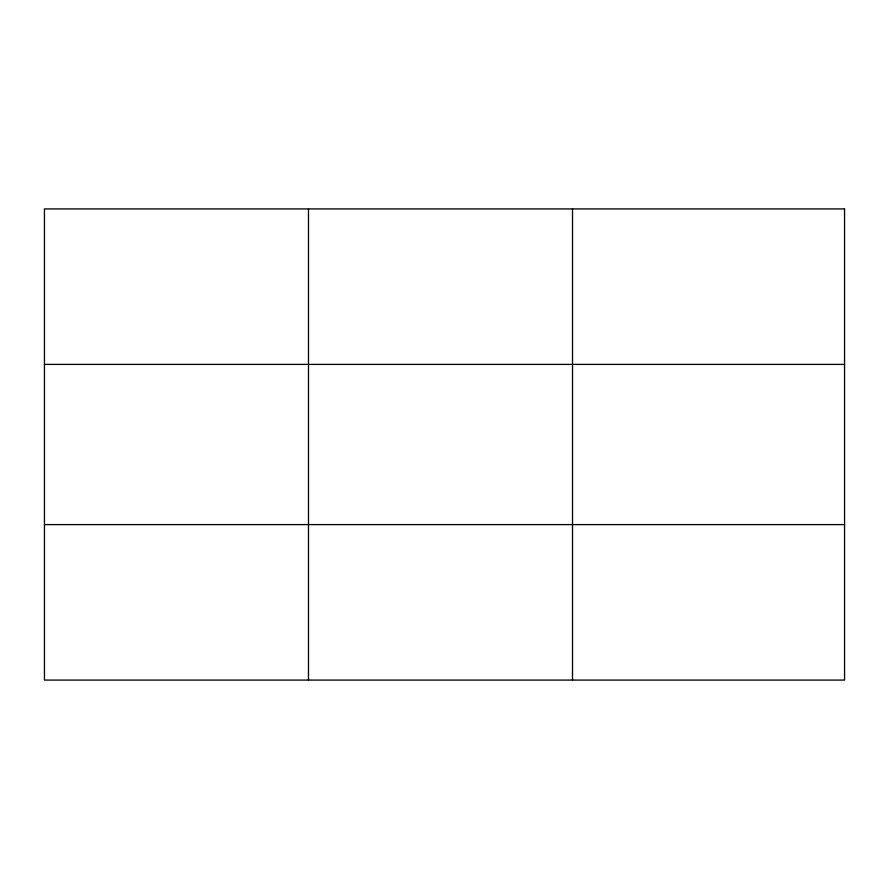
<?xml version="1.0" encoding="UTF-8"?>
<svg xmlns="http://www.w3.org/2000/svg" width="889" height="889" viewBox="0 0 889 889"><rect width="100%" height="100%" fill="white"/><g stroke="black" fill="none" stroke-linecap="round" stroke-linejoin="round"><path stroke-width="1.33" d="M308.483 680.074L308.483 208.926M572.516 680.074L572.516 208.926M44.45 364.401L844.55 364.401M44.45 524.599L844.55 524.599M844.55 208.926L844.55 680.074L44.45 680.074L44.45 208.926L844.55 208.926"/></g></svg>
